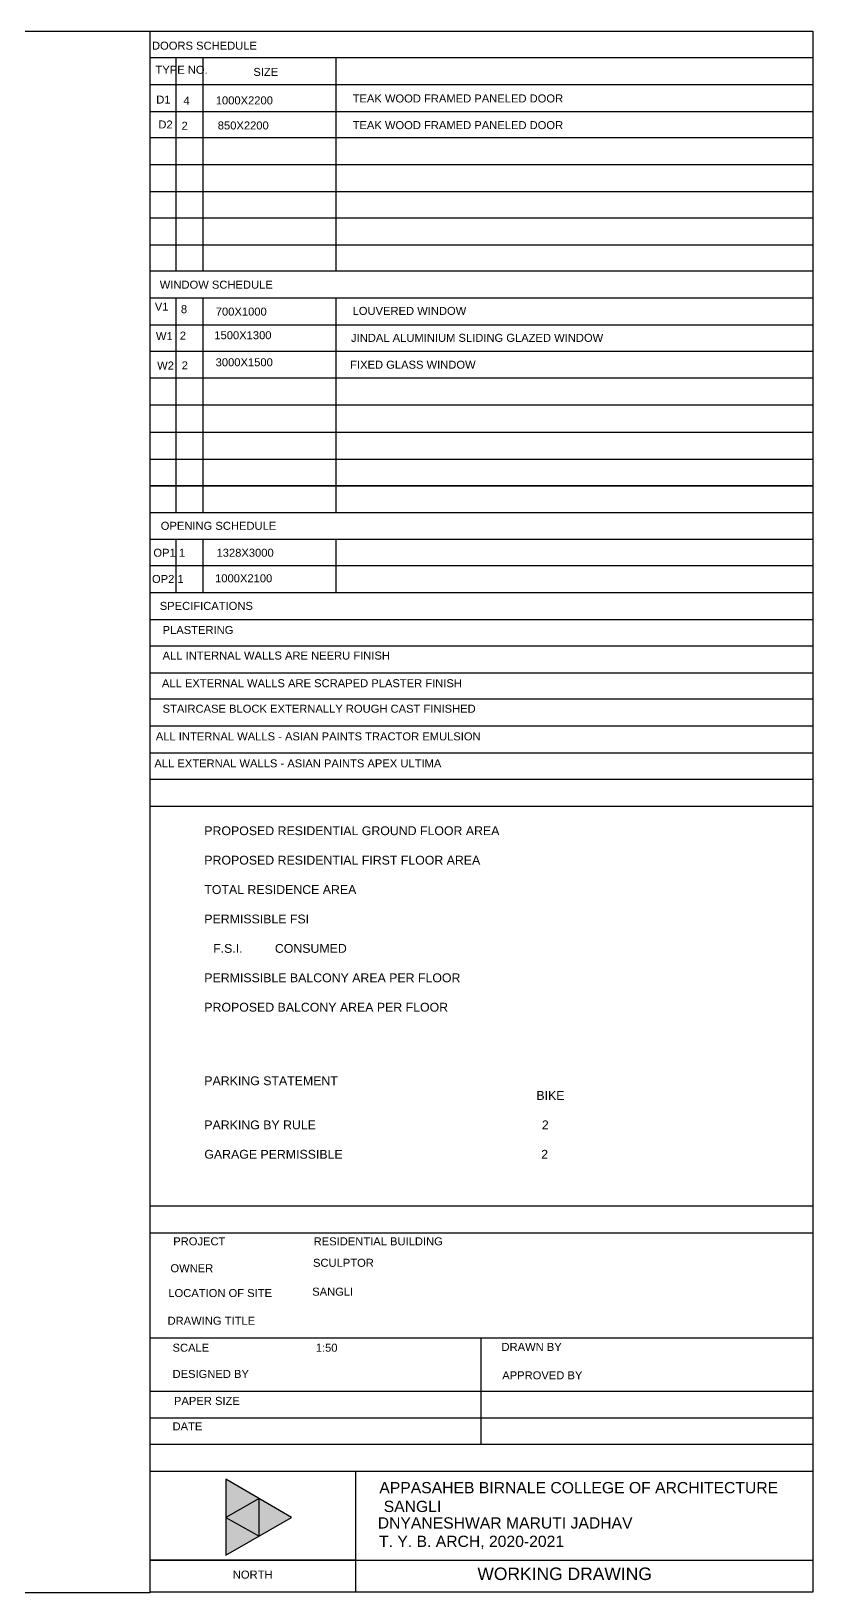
# Model space of a CAD drawing. Header units: metres. Extents: x 3586 to 7307, y 3108 to 6437.
# Drawn here: x 3993.13 to 4005.64, y 3160.08 to 3185.08 of the extents above; entities that cross this region are included whole.
import ezdxf

# ---------------------------------------------------------------- set-up
doc = ezdxf.new("R2010")
doc.units = ezdxf.units.M
doc.linetypes.add('DASHED', pattern=[0.75, 0.5, -0.25])
for name, color, linetype in [('DIMENSION', 255, 'DASHED'), ('PDF2_0', 7, 'Continuous'), ('PDF2_Text', 7, 'Continuous'), ('wall', 7, 'Continuous')]:
    doc.layers.add(name, color=color, linetype=linetype)
doc.styles.add('PDF Arial', font='arial.ttf')
doc.styles.get("Standard").update_dxf_attribs({"font": 'arial.ttf'})

msp = doc.modelspace()

# ---------------------------------------------------------------- linework, layer by layer
at = {"layer": 'PDF2_0', "lineweight": 30}
msp.add_lwpolyline([(3960.029, 3185.076), (3995.028, 3185.076), (3995.028, 3160.079), (3960.029, 3160.079)], close=True, dxfattribs=at)
msp.add_lwpolyline([(3995.028, 3185.076), (4005.642, 3185.076), (4005.642, 3171.386), (4005.642, 3160.09), (3995.028, 3160.09)], dxfattribs=at)
at = {"layer": 'PDF2_0', "lineweight": 25}
for points in [[(3995.028, 3184.656), (4005.642, 3184.656)], [(3995.448, 3181.239), (3995.448, 3184.656)], [(3995.879, 3181.239), (3995.879, 3184.656)], [(3998.013, 3181.239), (3998.013, 3184.656)], [(3995.028, 3184.225), (4005.642, 3184.225)], [(3995.028, 3183.793), (4005.642, 3183.793)], [(3995.028, 3183.373), (4005.642, 3183.373)], [(3995.028, 3182.942), (4005.642, 3182.942)], [(3995.028, 3182.51), (4005.642, 3182.51)], [(3995.028, 3182.09), (4005.642, 3182.09)], [(3995.028, 3181.659), (4005.642, 3181.659)], [(3995.028, 3181.239), (4005.642, 3181.239)], [(3995.028, 3180.808), (4005.642, 3180.808)], [(3995.448, 3177.368), (3995.448, 3180.808)], [(3995.879, 3177.368), (3995.879, 3180.808)], [(3998.013, 3177.368), (3998.013, 3180.808)], [(3995.028, 3180.376), (4005.642, 3180.376)], [(3995.028, 3179.956), (4005.642, 3179.956)], [(3995.028, 3179.525), (4005.642, 3179.525)], [(3995.028, 3179.094), (4005.642, 3179.094)], [(4005.642, 3178.651), (3995.028, 3178.651)], [(4005.642, 3178.219), (3995.028, 3178.219)], [(4005.642, 3177.368), (3995.028, 3177.368)], [(4005.642, 3176.937), (3995.028, 3176.937)], [(3995.448, 3176.085), (3995.448, 3176.937)], [(3995.879, 3176.085), (3995.879, 3176.937)], [(3998.013, 3176.085), (3998.013, 3176.937)], [(4005.642, 3176.517), (3995.028, 3176.517)], [(4005.642, 3176.085), (3995.028, 3176.085)], [(4005.642, 3175.654), (3995.028, 3175.654)], [(4005.642, 3175.234), (3995.028, 3175.234)], [(4005.642, 3174.802), (3995.028, 3174.802)], [(4005.642, 3174.382), (3995.028, 3174.382)], [(4005.642, 3173.951), (3995.028, 3173.951)], [(4005.642, 3173.52), (3995.028, 3173.52)], [(4005.642, 3173.1), (3995.028, 3173.1)], [(4005.642, 3172.668), (3995.028, 3172.668)], [(4005.642, 3166.266), (3995.028, 3166.266)], [(4005.642, 3165.834), (3995.028, 3165.834)], [(4005.642, 3164.154), (3995.028, 3164.154)], [(4000.329, 3164.154), (4000.329, 3162.451)], [(4005.642, 3163.303), (3995.028, 3163.303)], [(4005.642, 3162.872), (3995.028, 3162.872)], [(4005.642, 3162.451), (3995.028, 3162.451)], [(4005.642, 3162.02), (3995.028, 3162.02)], [(3998.32, 3162.02), (3998.32, 3160.09)], [(3998.32, 3160.601), (3995.028, 3160.601), (4005.642, 3160.601)], [(4005.642, 3160.09), (3995.028, 3160.09)]]:
    msp.add_lwpolyline(points, dxfattribs=at)
for points in [[(3995.028, 3177.799), (4005.642, 3177.799)], [(3997.298, 3161.282), (3996.242, 3161.895), (3996.242, 3160.681)], [(3996.776, 3161.589), (3996.242, 3161.282), (3996.776, 3160.987)]]:
    msp.add_lwpolyline(points, close=True, dxfattribs=at)
at = {"layer": 'PDF2_0', "color": 11, "true_color": 0xf27172, "transparency": 33554559}
for points in [[(3996.242, 3161.895), (3996.776, 3161.589), (3996.242, 3161.589)], [(3996.776, 3161.589), (3996.242, 3161.589), (3996.242, 3161.282)], [(3996.776, 3161.589), (3996.776, 3161.282), (3996.242, 3161.282)], [(3996.776, 3161.282), (3996.242, 3161.282), (3996.776, 3160.987)], [(3996.242, 3161.282), (3996.776, 3160.987), (3996.242, 3160.987)], [(3996.776, 3160.987), (3996.242, 3160.987), (3996.242, 3160.681)]]:
    msp.add_solid(points, dxfattribs=at)
at = {"layer": 'PDF2_0', "color": 241, "true_color": 0xf7abad, "transparency": 33554559}
for points in [[(3996.776, 3161.589), (3996.776, 3161.282), (3996.242, 3161.282)], [(3996.776, 3161.282), (3996.242, 3161.282), (3996.776, 3160.987)]]:
    msp.add_solid(points, dxfattribs=at)
at = {"layer": 'PDF2_0', "color": 1, "transparency": 33554559}
for points in [[(3996.776, 3161.589), (3997.298, 3161.282), (3996.776, 3161.282)], [(3997.298, 3161.282), (3996.776, 3161.282), (3996.776, 3160.987)]]:
    msp.add_solid(points, dxfattribs=at)

# ---------------------------------------------------------------- texts
at = {"layer": 'DIMENSION', "attachment_point": 1}
for s, width, insert, char_height in [('4', 0.22412, (3995.565, 3184.029), 0.128), ('850X2200', 1.00412, (3996.115, 3183.632), 0.1281), ('2', 0.22922, (3995.535, 3183.627), 0.128), ('8', 0.25437, (3995.525, 3180.69), 0.128), ('W1', 0.23375, (3995.125, 3180.259), 0.1281), ('2', 0.37239, (3995.507, 3180.268), 0.128), ('1500X1300', 1.16578, (3996.06, 3180.274), 0.1281), ('W2', 0.18029, (3995.145, 3179.789), 0.1281), ('2', 0.2188, (3995.538, 3179.792), 0.128), ('3000X1500', 0.93012, (3996.081, 3179.841), 0.1281), ('SCULPTOR', 1.88441, (3997.64, 3165.425), 0.1281)]:
    msp.add_mtext_dynamic_manual_height_columns(s, width=width, gutter_width=12.5, heights=[0], dxfattribs=dict(at, insert=insert, char_height=char_height))
at = {"layer": 'PDF2_Text', "attachment_point": 7, "style": 'PDF Arial'}
for s, insert, char_height in [('DOORS SCHEDULE', (3995.062, 3184.779), 0.12812), ('TYPE NO.', (3995.118, 3184.393), 0.1281), ('SIZE', (3996.685, 3184.359), 0.1281), ('D1 ', (3995.13, 3183.918), 0.1281), ('1000X2200', (3996.083, 3183.903), 0.1281), ('TEAK WOOD FRAMED PANELED DOOR', (3998.274, 3183.934), 0.12812), ('D2 ', (3995.164, 3183.519), 0.1281), ('TEAK WOOD FRAMED PANELED DOOR', (3998.274, 3183.507), 0.12812), ('WINDOW SCHEDULE', (3995.186, 3180.953), 0.12812), ('V1 ', (3995.107, 3180.603), 0.1281), ('700X1000', (3996.083, 3180.522), 0.1281), ('LOUVERED WINDOW', (3998.274, 3180.533), 0.12812), ('JINDAL ALUMINIUM SLIDING GLAZED WINDOW', (3998.249, 3180.102), 0.12812), ('FIXED GLASS WINDOW', (3998.235, 3179.672), 0.12812), ('OPENING SCHEDULE', (3995.202, 3177.093), 0.12812), ('OP1 1', (3995.084, 3176.662), 0.1281), ('1328X3000', (3996.095, 3176.662), 0.1281), ('1000X2100', (3996.072, 3176.253), 0.1281), ('OP2 1', (3995.062, 3176.242), 0.1281), ('SPECIFICATIONS', (3995.186, 3175.811), 0.12812), ('PLASTERING', (3995.232, 3175.425), 0.1281), ('ALL INTERNAL WALLS ARE NEERU FINISH', (3995.232, 3175.016), 0.12812), ('ALL EXTERNAL WALLS ARE SCRAPED PLASTER FINISH', (3995.221, 3174.573), 0.12812), ('STAIRCASE BLOCK EXTERNALLY ROUGH CAST FINISHED', (3995.232, 3174.165), 0.12812), ('ALL INTERNAL WALLS - ASIAN PAINTS TRACTOR EMULSION', (3995.123, 3173.722), 0.12812), ('ALL EXTERNAL WALLS - ASIAN PAINTS APEX ULTIMA', (3995.1, 3173.29), 0.12812), ('PROJECT', (3995.402, 3165.639), 0.1281), ('RESIDENTIAL BUILDING', (3997.65, 3165.639), 0.12812), ('OWNER', (3995.357, 3165.208), 0.1281), ('LOCATION OF SITE', (3995.323, 3164.811), 0.12812), ('SANGLI', (3997.627, 3164.833), 0.1281), ('DRAWING TITLE', (3995.311, 3164.368), 0.12812), ('SCALE', (3995.391, 3163.936), 0.1281), ('1:50', (3997.684, 3163.936), 0.1281), ('DRAWN BY', (4000.658, 3163.95), 0.1281), ('DESIGNED BY', (3995.391, 3163.516), 0.12812), ('APPROVED BY', (4000.67, 3163.494), 0.12812), ('PAPER SIZE', (3995.414, 3163.085), 0.1281), ('DATE', (3995.391, 3162.679), 0.1281), ('APPASAHEB BIRNALE COLLEGE OF ARCHITECTURE\\P SANGLI', (3998.702, 3161.369), 0.17999), ('T. Y. B. ARCH, 2020-2021', (3998.697, 3160.779), 0.17999), ('NORTH', (3996.356, 3160.304), 0.1281), ('WORKING DRAWING', (4000.272, 3160.28), 0.19999)]:
    msp.add_mtext(s, dxfattribs=dict(at, insert=insert, char_height=char_height))
at = {"layer": 'wall', "attachment_point": 1}
for s, width, gutter_width, insert, char_height in [('PROPOSED RESIDENTIAL GROUND FLOOR AREA\\P\\PPROPOSED RESIDENTIAL FIRST FLOOR AREA \\P\\PTOTAL RESIDENCE AREA\\P\\PPERMISSIBLE FSI\\P\\P\\pxi-3,l4,t4;F.S.I.^ICONSUMED\\P\\pi0,l0,tz;\\PPERMISSIBLE BALCONY AREA PER FLOOR\\P\\PPROPOSED BALCONY AREA PER FLOOR\\P\\P\\P\\P\\PPARKING STATEMENT\\P                                                                                                 BIKE\\P\\PPARKING BY RULE                                                                  2\\P\\PGARAGE PERMISSIBLE                                                          2         ', 6.52099, 13.781, (3995.9, 3172.348), 0.141226), ('   DNYANESHWAR MARUTI JADHAV ', 4.30952, 12.5, (3998.467, 3161.287), 0.18)]:
    msp.add_mtext_dynamic_manual_height_columns(s, width=width, gutter_width=gutter_width, heights=[0], dxfattribs=dict(at, insert=insert, char_height=char_height))

doc.saveas('drawing.dxf')
